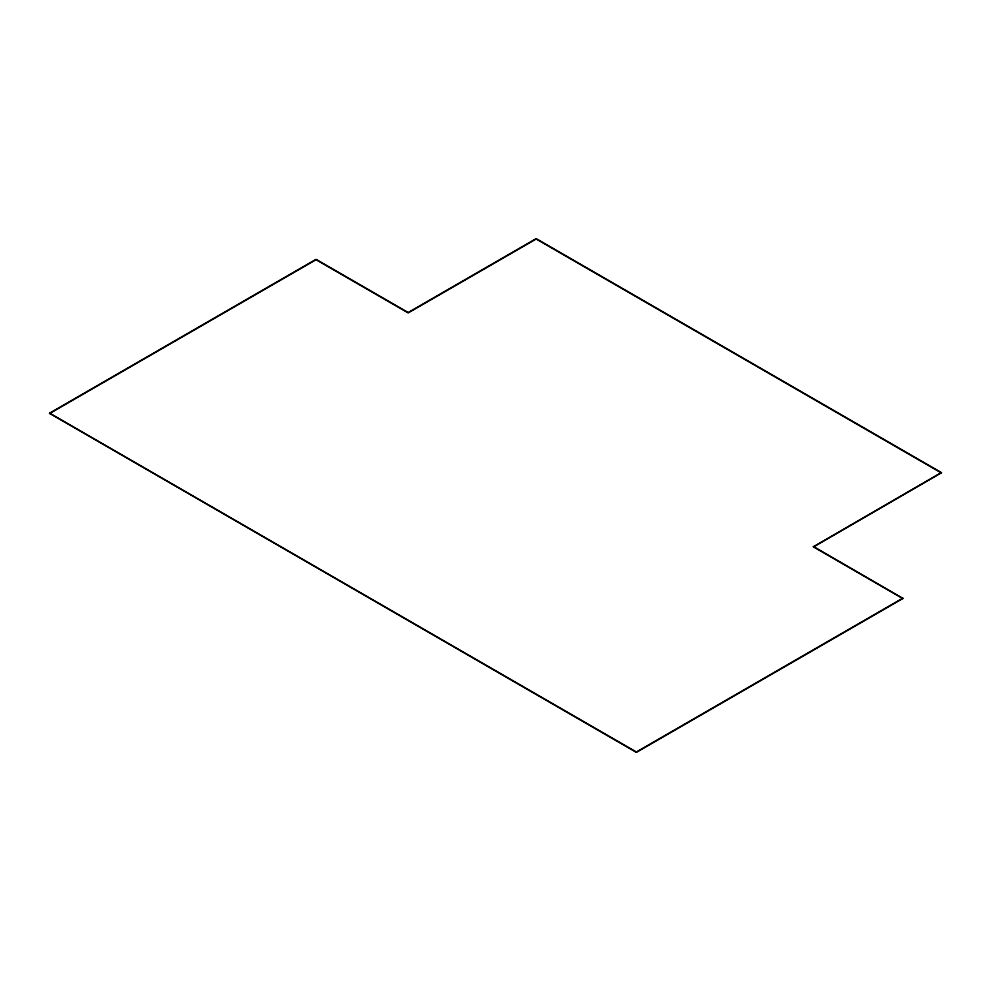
<?xml version="1.0" encoding="UTF-8"?>
<svg xmlns="http://www.w3.org/2000/svg" width="991" height="991" viewBox="0 0 991 991"><rect width="100%" height="100%" fill="white"/><g stroke="black" fill="none" stroke-linecap="round" stroke-linejoin="round"><path stroke-width="1.49" d="M813.45 546.537L902.875 598.477L636.383 752.342L49.55 413.222L316.042 259.357L408.181 312.561L536.181 238.658L941.45 472.645L813.45 546.846L941.45 472.645M49.55 413.532L316.042 259.679L408.181 312.871L536.181 238.98L941.45 472.955M49.55 413.222L636.383 752.02L902.875 598.168M813.45 546.846L902.875 598.477"/></g></svg>
